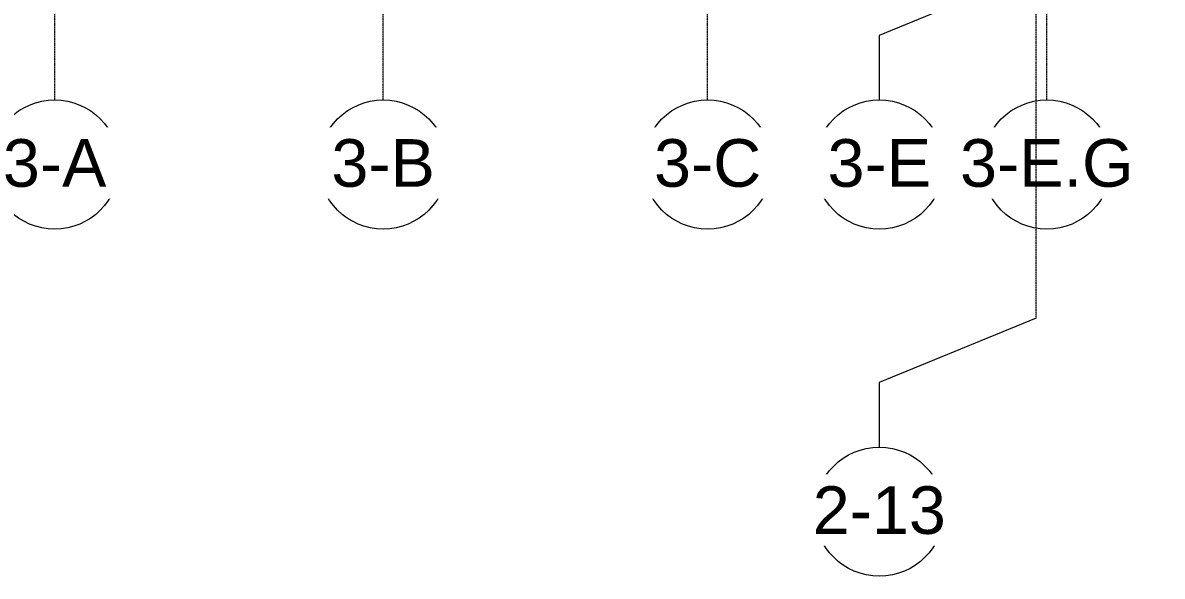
# Model space of a CAD drawing. Header units: inches. Extents: x 25369 to 33163, y -23509 to -20274.
# Drawn here: x 27977 to 28824, y -23509 to -23098 of the extents above; entities that cross this region are included whole.
import ezdxf

# ---------------------------------------------------------------- set-up
doc = ezdxf.new("R2010")
doc.units = ezdxf.units.IN
doc.header["$MEASUREMENT"] = 0
doc.linetypes.add('Grid Line 1_2_', pattern=[0.875, 0.5, -0.125, 0.125, -0.125])
doc.layers.add('S-GRID', color=1, linetype='Continuous', lineweight=9)
doc.layers.add('S-GRID-IDEN', color=1, linetype='Continuous', lineweight=9)
doc.styles.add('Arial', font='arial.ttf', dxfattribs={"height": 35.407186})

# ---------------------------------------------------------------- blocks, each defined once
blk = doc.blocks.new('Grid - Grid Head - Circle-14747-Overall Floor Plan')
at = {"layer": 'S-GRID-IDEN'}
blk.add_circle((0, 0), 0.25, dxfattribs=at)

msp = doc.modelspace()

# ---------------------------------------------------------------- linework, layer by layer
at = {"layer": 'S-GRID', "linetype": 'Grid Line 1_2_'}
for p, q in [((28000.74, -23155.1), (28000.74, -20370)), ((28244.99, -23155.1), (28244.99, -20370)), ((28486.24, -23155.1), (28486.24, -20370)), ((28738.49, -23155.1), (28738.49, -22458.61))]:
    msp.add_line(p, q, dxfattribs=at)
at = {"layer": 'S-GRID'}
for p, q in [((28730.49, -23059.1), (28613.9, -23107.1)), ((28613.9, -23107.1), (28613.9, -23155.1)), ((28730.49, -23317.24), (28613.9, -23365.24)), ((28613.9, -23365.24), (28613.9, -23413.24))]:
    msp.add_line(p, q, dxfattribs=at)

# ---------------------------------------------------------------- block references
at = {"layer": 'S-GRID-IDEN', "xscale": 191.9999999999999, "yscale": 191.9999999999999, "zscale": 191.9999999999999}
for p in [(28000.74, -23203.1), (28244.99, -23203.1), (28486.24, -23203.1), (28738.49, -23203.1), (28613.9, -23461.24)]:
    msp.add_blockref('Grid - Grid Head - Circle-14747-Overall Floor Plan', p, dxfattribs=at)

# ---------------------------------------------------------------- next in the draw order: texts
at = {"layer": 'S-GRID-IDEN', "char_height": 35.407, "attachment_point": 2, "line_spacing_factor": 0.938532, "style": 'Arial', "bg_fill": 3, "box_fill_scale": 1.25, "bg_fill_color": 0, "bg_fill_transparency": 0}
for s, insert, width in [('3-A', (28000.73, -23184.23), 91.584), ('3-B', (28244.98, -23184.23), 91.584), ('3-C', (28486.23, -23184.23), 94.608), ('3-E.G', (28738.48, -23184.23), 153.792), ('2-13', (28613.89, -23442.37), 117.936)]:
    msp.add_mtext(s, dxfattribs=dict(at, insert=insert, width=width))

# ---------------------------------------------------------------- next in the draw order: linework, layer by layer
at = {"layer": 'S-GRID', "linetype": 'Grid Line 1_2_'}
msp.add_line((28730.49, -23317.24), (28730.49, -22542.61), dxfattribs=at)

# ---------------------------------------------------------------- next in the draw order: block references
at = {"layer": 'S-GRID-IDEN', "xscale": 191.9999999999999, "yscale": 191.9999999999999, "zscale": 191.9999999999999}
msp.add_blockref('Grid - Grid Head - Circle-14747-Overall Floor Plan', (28613.9, -23203.1), dxfattribs=at)

# ---------------------------------------------------------------- next in the draw order: texts
at = {"layer": 'S-GRID-IDEN', "insert": (28613.89, -23184.23), "char_height": 35.407, "width": 91.584, "attachment_point": 2, "line_spacing_factor": 0.938532, "style": 'Arial', "bg_fill": 3, "box_fill_scale": 1.25, "bg_fill_color": 0, "bg_fill_transparency": 0}
msp.add_mtext('3-E', dxfattribs=at)

doc.saveas('drawing.dxf')
